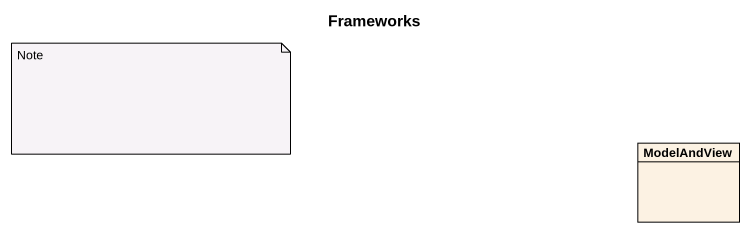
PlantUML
@startuml
title Frameworks
hide circle
hide empty members
class ModelAndView
note as N1
  Note
end note
@enduml
